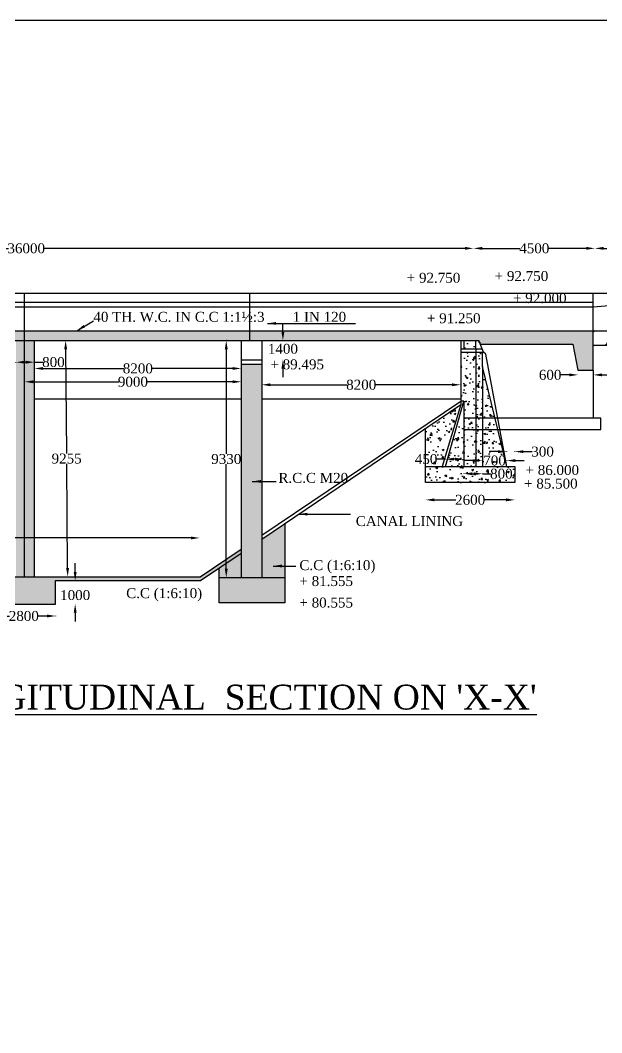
# Model space of a CAD drawing. Header units: millimetres. Extents: x 5087 to 179625, y 5031 to 118555.
# Drawn here: x 63925 to 87299, y 77848 to 118555 of the extents above; entities that cross this region are included whole.
import ezdxf

# ---------------------------------------------------------------- set-up
doc = ezdxf.new("R2010")
doc.units = ezdxf.units.MM
doc.header["$MEASUREMENT"] = 0
for name, color, linetype in [('DIM', 5, 'Continuous'), ('DO LINE', 3, 'Continuous'), ('DWG.LINE', 10, 'Continuous'), ('HATCH', 2, 'Continuous'), ('TEXT', 7, 'Continuous')]:
    doc.layers.add(name, color=color, linetype=linetype)
doc.layers.add('TITLE', color=7, linetype='Continuous', lineweight=30)
doc.styles.get("Standard").update_dxf_attribs({"font": 'TIMES.TTF', "height": 400})
doc.dimstyles.get("Standard").update_dxf_attribs({"dimtxt": 400, "dimasz": 350, "dimexe": 0.18, "dimexo": 0.0625, "dimgap": 0.09, "dimtad": 0, "dimtih": 1, "dimtoh": 1, "dimdec": 0, "dimzin": 0, "dimdsep": 46, "dimtxsty": 'Standard', "dimcen": 300, "dimclrd": 5, "dimclre": 5, "dimclrt": 4, "dimadec": 0, "dimazin": 0, "dimtfac": 1, "dimtdec": 0, "dimtofl": 0, "dimtmove": 0, "dimatfit": 3, "dimfxl": 5, "dimfxlon": 1, "dimtolj": 1, "dimtzin": 0, "dimarcsym": 0})
pattern_1 = [(50, (0, 0), (717.2602, -62.7521), [75, -825]), (355, (0, 0), (-138.7513, 752.192), [60, -660]), (100.4514, (59.8, -5.2), (578.5094, 689.4395), [63.74, -701.142]), (46.1842, (0, 200), (1067.241, -165.519), [112.5, -1237.5]), (96.6356, (88.9, 186.2), (934.663, 974.118), [95.61, -1051.713]), (351.1842, (0, 200), (934.662, 974.119), [90, -990]), (21, (100, 150), (596.907, -402.619), [75, -825]), (326, (100, 150), (243.3153, 725.15), [60, -660]), (71.4514, (149.74, 116.45), (840.2226, 322.5305), [63.74, -701.142]), (37.5, (0, 0), (12.15986, 332.89385), [0, -652, 0, -670, 0, -662.5]), (7.5, (0, 0), (263.0695, 394.4117), [0, -382, 0, -637, 0, -252.5]), (327.5, (-223, 0), (533.82244, -22.55487), [0, -250, 0, -780, 0, -1035]), (317.5, (-323, 0), (583.1862, 100.105), [0, -325, 0, -518, 0, -735])]

# ---------------------------------------------------------------- blocks, each defined once
blk = doc.blocks.new('*D5')
at = {"layer": 'Defpoints', "color": 0, "ltscale": 0.2}
for p in [(46181, 109116), (82148, 109384), (82148, 108806)]:
    blk.add_point(p, dxfattribs=at)
at = {"layer": 'DIM', "color": 5, "lineweight": -2, "ltscale": 0.2}
for p, q in [((46181, 109379), (46181, 109384)), ((46531, 109384), (63449, 109384)), ((81798, 109384), (64881, 109384)), ((82148, 109379), (82148, 109384))]:
    blk.add_line(p, q, dxfattribs=at)
at = {"layer": 'DIM', "color": 5, "ltscale": 0.2}
for points in [[(46531, 109443), (46531, 109326), (46181, 109384)], [(81798, 109443), (81798, 109326), (82148, 109384)]]:
    blk.add_solid(points, dxfattribs=at)
at = {"layer": 'DIM', "color": 4, "ltscale": 0.2, "insert": (64165, 109384), "char_height": 400, "attachment_point": 5}
blk.add_mtext('\\A1;36000', dxfattribs=at)
blk = doc.blocks.new('*D6')
at = {"layer": 'Defpoints', "color": 0, "ltscale": 0.2}
for p in [(87025, 109384), (87025, 109116), (82148, 108806)]:
    blk.add_point(p, dxfattribs=at)
at = {"layer": 'DIM', "color": 5, "lineweight": -2, "ltscale": 0.2}
for p, q in [((82148, 109379), (82148, 109384)), ((82498, 109384), (84011, 109384)), ((86675, 109384), (85162, 109384)), ((87025, 109379), (87025, 109384))]:
    blk.add_line(p, q, dxfattribs=at)
at = {"layer": 'DIM', "color": 5, "ltscale": 0.2}
for points in [[(82498, 109443), (82498, 109326), (82148, 109384)], [(86675, 109443), (86675, 109326), (87025, 109384)]]:
    blk.add_solid(points, dxfattribs=at)
at = {"layer": 'DIM', "color": 4, "ltscale": 0.2, "insert": (84587, 109384), "char_height": 400, "attachment_point": 5}
blk.add_mtext('\\A1;4500', dxfattribs=at)
blk = doc.blocks.new('*D7')
at = {"layer": 'Defpoints', "color": 0, "ltscale": 0.2}
for p in [(87025, 109116), (92922, 109384), (92922, 109095)]:
    blk.add_point(p, dxfattribs=at)
at = {"layer": 'DIM', "color": 5, "lineweight": -2, "ltscale": 0.2}
for p, q in [((87025, 109379), (87025, 109384)), ((87375, 109384), (89407, 109384)), ((92572, 109384), (90539, 109384)), ((92922, 109379), (92922, 109384))]:
    blk.add_line(p, q, dxfattribs=at)
at = {"layer": 'DIM', "color": 5, "ltscale": 0.2}
for points in [[(87375, 109443), (87375, 109326), (87025, 109384)], [(92572, 109443), (92572, 109326), (92922, 109384)]]:
    blk.add_solid(points, dxfattribs=at)
at = {"layer": 'DIM', "color": 4, "ltscale": 0.2, "insert": (89973, 109384), "char_height": 400, "attachment_point": 5}
blk.add_mtext('\\A1;5000', dxfattribs=at)
blk = doc.blocks.new('*D18')
at = {"layer": 'Defpoints', "color": 0, "ltscale": 0.2}
for p in [(62788, 95083), (65348, 95083), (65348, 94603)]:
    blk.add_point(p, dxfattribs=at)
at = {"layer": 'DIM', "color": 5, "lineweight": -2, "ltscale": 0.2}
for p, q in [((62788, 94608), (62788, 94602)), ((63138, 94603), (63494, 94603)), ((64998, 94603), (64642, 94603)), ((65348, 94608), (65348, 94602))]:
    blk.add_line(p, q, dxfattribs=at)
at = {"layer": 'DIM', "color": 5, "ltscale": 0.2}
for points in [[(63138, 94661), (63138, 94544), (62788, 94603)], [(64998, 94661), (64998, 94544), (65348, 94603)]]:
    blk.add_solid(points, dxfattribs=at)
at = {"layer": 'DIM', "color": 4, "ltscale": 0.2, "insert": (64068, 94603), "char_height": 400, "attachment_point": 5}
blk.add_mtext('\\A1;2800', dxfattribs=at)
blk = doc.blocks.new('*D19')
at = {"layer": 'Defpoints', "color": 0, "ltscale": 0.2}
for p in [(65348, 96028), (66132, 96028), (65348, 95083)]:
    blk.add_point(p, dxfattribs=at)
at = {"layer": 'DIM', "color": 5, "lineweight": -2, "ltscale": 0.2}
for p, q in [((66132, 96378), (66132, 96728)), ((66127, 96028), (66133, 96028)), ((66127, 95083), (66133, 95083)), ((66132, 94733), (66132, 94383))]:
    blk.add_line(p, q, dxfattribs=at)
at = {"layer": 'DIM', "color": 5, "ltscale": 0.2}
for points in [[(66074, 96378), (66191, 96378), (66132, 96028)], [(66074, 94733), (66191, 94733), (66132, 95083)]]:
    blk.add_solid(points, dxfattribs=at)
at = {"layer": 'DIM', "color": 4, "ltscale": 0.2, "insert": (66132, 95442), "char_height": 400, "attachment_point": 5}
blk.add_mtext('\\A1;1000', dxfattribs=at)
blk = doc.blocks.new('*D20')
at = {"layer": 'Defpoints', "color": 0, "ltscale": 0.2}
for p in [(57149, 97805), (71133, 97741), (71133, 97741)]:
    blk.add_point(p, dxfattribs=at)
at = {"layer": 'DIM', "color": 5, "lineweight": -2, "ltscale": 0.2}
for p, q in [((57149, 97746), (57149, 97740)), ((57499, 97741), (60919, 97741)), ((70783, 97741), (62306, 97741)), ((71133, 97741), (71133, 97741))]:
    blk.add_line(p, q, dxfattribs=at)
at = {"layer": 'DIM', "color": 5, "ltscale": 0.2}
for points in [[(57499, 97799), (57499, 97682), (57149, 97741)], [(70783, 97799), (70783, 97682), (71133, 97741)]]:
    blk.add_solid(points, dxfattribs=at)
at = {"layer": 'DIM', "color": 4, "ltscale": 0.2, "insert": (61613, 97741), "char_height": 400, "attachment_point": 5}
blk.add_mtext('\\A1;14100', dxfattribs=at)
blk = doc.blocks.new('*D21')
at = {"layer": 'Defpoints', "color": 0, "ltscale": 0.2}
for p in [(72808, 104725), (64495, 104555), (72808, 104555)]:
    blk.add_point(p, dxfattribs=at)
at = {"layer": 'DIM', "color": 5, "lineweight": -2, "ltscale": 0.2}
for p, q in [((64495, 104555), (64495, 104556)), ((64845, 104555), (68089, 104555)), ((72458, 104555), (69214, 104555)), ((72808, 104560), (72808, 104555))]:
    blk.add_line(p, q, dxfattribs=at)
at = {"layer": 'DIM', "color": 5, "ltscale": 0.2}
for points in [[(64845, 104614), (64845, 104497), (64495, 104555)], [(72458, 104614), (72458, 104497), (72808, 104555)]]:
    blk.add_solid(points, dxfattribs=at)
at = {"layer": 'DIM', "color": 4, "ltscale": 0.2, "insert": (68652, 104555), "char_height": 400, "attachment_point": 5}
blk.add_mtext('\\A1;8200', dxfattribs=at)
blk = doc.blocks.new('*D22')
at = {"layer": 'Defpoints', "color": 0, "ltscale": 0.2}
for p in [(64097, 104119), (72808, 104090), (72808, 104020)]:
    blk.add_point(p, dxfattribs=at)
at = {"layer": 'DIM', "color": 5, "lineweight": -2, "ltscale": 0.2}
for p, q in [((64097, 104025), (64097, 104019)), ((64447, 104020), (67884, 104020)), ((72458, 104020), (69021, 104020)), ((72808, 104025), (72808, 104019))]:
    blk.add_line(p, q, dxfattribs=at)
at = {"layer": 'DIM', "color": 5, "ltscale": 0.2}
for points in [[(64447, 104078), (64447, 103961), (64097, 104020)], [(72458, 104078), (72458, 103961), (72808, 104020)]]:
    blk.add_solid(points, dxfattribs=at)
at = {"layer": 'DIM', "color": 4, "ltscale": 0.2, "insert": (68453, 104020), "char_height": 400, "attachment_point": 5}
blk.add_mtext('\\A1;9000', dxfattribs=at)
blk = doc.blocks.new('*D23')
at = {"layer": 'Defpoints', "color": 0, "ltscale": 0.2}
for p in [(64494, 104809), (63752, 104553), (64495, 104555)]:
    blk.add_point(p, dxfattribs=at)
at = {"layer": 'DIM', "color": 5, "lineweight": -2, "ltscale": 0.2}
for p, q in [((63752, 104801), (63752, 104806)), ((64102, 104807), (64144, 104808)), ((64494, 104809), (64844, 104810)), ((64494, 104804), (64494, 104809))]:
    blk.add_line(p, q, dxfattribs=at)
at = {"layer": 'DIM', "color": 5, "ltscale": 0.2}
for points in [[(64101, 104866), (64102, 104749), (63752, 104806)], [(64144, 104866), (64144, 104749), (64494, 104809)]]:
    blk.add_solid(points, dxfattribs=at)
at = {"layer": 'DIM', "color": 4, "ltscale": 0.2, "insert": (65259, 104810), "char_height": 400, "attachment_point": 5}
blk.add_mtext('\\A1;800', dxfattribs=at)
blk = doc.blocks.new('*D24')
at = {"layer": 'Defpoints', "color": 0, "ltscale": 0.2}
for p in [(65651, 105678), (65747, 105679), (65735, 96183)]:
    blk.add_point(p, dxfattribs=at)
at = {"layer": 'DIM', "color": 5, "lineweight": -2, "ltscale": 0.2}
for p, q in [((65742, 105679), (65747, 105679)), ((65750, 105329), (65787, 101136)), ((65828, 96534), (65791, 100727)), ((65826, 96184), (65831, 96184))]:
    blk.add_line(p, q, dxfattribs=at)
at = {"layer": 'DIM', "color": 5, "ltscale": 0.2}
for points in [[(65809, 105329), (65692, 105328), (65747, 105679)], [(65886, 96534), (65769, 96533), (65831, 96184)]]:
    blk.add_solid(points, dxfattribs=at)
at = {"layer": 'DIM', "color": 4, "ltscale": 0.2, "insert": (65789, 100931), "char_height": 400, "attachment_point": 5}
blk.add_mtext('\\A1;9255', dxfattribs=at)
blk = doc.blocks.new('*D25')
at = {"layer": 'Defpoints', "color": 0, "ltscale": 0.2}
for p in [(72206, 105678), (72236, 105678), (72218, 96150)]:
    blk.add_point(p, dxfattribs=at)
at = {"layer": 'DIM', "color": 5, "lineweight": -2, "ltscale": 0.2}
for p, q in [((72211, 105678), (72206, 105678)), ((72206, 105328), (72206, 101118)), ((72206, 96500), (72206, 100710)), ((72211, 96150), (72206, 96150))]:
    blk.add_line(p, q, dxfattribs=at)
at = {"layer": 'DIM', "color": 5, "ltscale": 0.2}
for points in [[(72147, 105328), (72264, 105328), (72206, 105678)], [(72147, 96500), (72264, 96500), (72206, 96150)]]:
    blk.add_solid(points, dxfattribs=at)
at = {"layer": 'DIM', "color": 4, "ltscale": 0.2, "insert": (72206, 100914), "char_height": 400, "attachment_point": 5}
blk.add_mtext('\\A1;9330', dxfattribs=at)
blk = doc.blocks.new('*D26')
at = {"layer": 'Defpoints', "color": 0, "ltscale": 0.2}
for p in [(73630, 105678), (74483, 105678), (73630, 104902)]:
    blk.add_point(p, dxfattribs=at)
at = {"layer": 'DIM', "color": 5, "lineweight": -2, "ltscale": 0.2}
for p, q in [((74483, 106028), (74483, 106378)), ((74478, 105678), (74483, 105678)), ((74478, 104902), (74483, 104902)), ((74483, 104552), (74483, 104202))]:
    blk.add_line(p, q, dxfattribs=at)
at = {"layer": 'DIM', "color": 5, "ltscale": 0.2}
for points in [[(74425, 106028), (74542, 106028), (74483, 105678)], [(74425, 104552), (74542, 104552), (74483, 104902)]]:
    blk.add_solid(points, dxfattribs=at)
at = {"layer": 'DIM', "color": 4, "ltscale": 0.2, "insert": (74483, 105344), "char_height": 400, "attachment_point": 5}
blk.add_mtext('\\A1;1400', dxfattribs=at)
blk = doc.blocks.new('*D27')
at = {"layer": 'Defpoints', "color": 0, "ltscale": 0.2}
for p in [(73630, 103840), (81632, 103900), (81632, 103816)]:
    blk.add_point(p, dxfattribs=at)
at = {"layer": 'DIM', "color": 5, "lineweight": -2, "ltscale": 0.2}
for p, q in [((73630, 103895), (73630, 103900)), ((73980, 103900), (77069, 103900)), ((81282, 103900), (78193, 103900)), ((81632, 103895), (81632, 103900))]:
    blk.add_line(p, q, dxfattribs=at)
at = {"layer": 'DIM', "color": 5, "ltscale": 0.2}
for points in [[(73980, 103958), (73980, 103841), (73630, 103900)], [(81282, 103958), (81282, 103841), (81632, 103900)]]:
    blk.add_solid(points, dxfattribs=at)
at = {"layer": 'DIM', "color": 4, "ltscale": 0.2, "insert": (77631, 103900), "char_height": 400, "attachment_point": 5}
blk.add_mtext('\\A1;8200', dxfattribs=at)
blk = doc.blocks.new('*D28')
at = {"layer": 'Defpoints', "color": 0, "ltscale": 0.2}
for p in [(80221, 99965), (83800, 99965), (83800, 99272)]:
    blk.add_point(p, dxfattribs=at)
at = {"layer": 'DIM', "color": 5, "lineweight": -2, "ltscale": 0.2}
for p, q in [((80221, 99277), (80221, 99272)), ((80571, 99272), (81437, 99272)), ((83450, 99272), (82584, 99272)), ((83800, 99277), (83800, 99272))]:
    blk.add_line(p, q, dxfattribs=at)
at = {"layer": 'DIM', "color": 5, "ltscale": 0.2}
for points in [[(80571, 99331), (80571, 99214), (80221, 99272)], [(83450, 99331), (83450, 99214), (83800, 99272)]]:
    blk.add_solid(points, dxfattribs=at)
at = {"layer": 'DIM', "color": 4, "ltscale": 0.2, "insert": (82010, 99272), "char_height": 400, "attachment_point": 5}
blk.add_mtext('\\A1;2600', dxfattribs=at)
blk = doc.blocks.new('*D29')
at = {"layer": 'Defpoints', "color": 0, "ltscale": 0.2}
for p in [(81016, 100611), (81751, 100909), (81751, 100611)]:
    blk.add_point(p, dxfattribs=at)
at = {"layer": 'DIM', "color": 5, "lineweight": -2, "ltscale": 0.2}
for p, q in [((81016, 100909), (80666, 100909)), ((81016, 100904), (81016, 100909)), ((81401, 100909), (81366, 100909)), ((81751, 100904), (81751, 100909))]:
    blk.add_line(p, q, dxfattribs=at)
at = {"layer": 'DIM', "color": 5, "ltscale": 0.2}
for points in [[(81366, 100967), (81366, 100851), (81016, 100909)], [(81401, 100967), (81401, 100851), (81751, 100909)]]:
    blk.add_solid(points, dxfattribs=at)
at = {"layer": 'DIM', "color": 4, "ltscale": 0.2, "insert": (80238, 100909), "char_height": 400, "attachment_point": 5}
blk.add_mtext('\\A1;450', dxfattribs=at)
blk = doc.blocks.new('*D30')
at = {"layer": 'Defpoints', "color": 0, "ltscale": 0.2}
for p in [(81751, 100611), (82499, 100611), (82499, 100322)]:
    blk.add_point(p, dxfattribs=at)
at = {"layer": 'DIM', "color": 5, "lineweight": -2, "ltscale": 0.2}
for p, q in [((81751, 100327), (81751, 100322)), ((82101, 100322), (82149, 100322)), ((82499, 100327), (82499, 100322)), ((82499, 100322), (82849, 100322))]:
    blk.add_line(p, q, dxfattribs=at)
at = {"layer": 'DIM', "color": 5, "ltscale": 0.2}
for points in [[(82101, 100380), (82101, 100264), (81751, 100322)], [(82149, 100380), (82149, 100264), (82499, 100322)]]:
    blk.add_solid(points, dxfattribs=at)
at = {"layer": 'DIM', "color": 4, "ltscale": 0.2, "insert": (83264, 100322), "char_height": 400, "attachment_point": 5}
blk.add_mtext('\\A1;800', dxfattribs=at)
blk = doc.blocks.new('*D31')
at = {"layer": 'Defpoints', "color": 0, "ltscale": 0.2}
for p in [(82499, 100611), (83481, 100852), (83481, 100611)]:
    blk.add_point(p, dxfattribs=at)
at = {"layer": 'DIM', "color": 5, "lineweight": -2, "ltscale": 0.2}
for p, q in [((82149, 100852), (81799, 100852)), ((82499, 100847), (82499, 100852)), ((83481, 100847), (83481, 100852)), ((83831, 100852), (84181, 100852))]:
    blk.add_line(p, q, dxfattribs=at)
at = {"layer": 'DIM', "color": 5, "ltscale": 0.2}
for points in [[(82149, 100911), (82149, 100794), (82499, 100852)], [(83831, 100911), (83831, 100794), (83481, 100852)]]:
    blk.add_solid(points, dxfattribs=at)
at = {"layer": 'DIM', "color": 4, "ltscale": 0.2, "insert": (82990, 100852), "char_height": 400, "attachment_point": 5}
blk.add_mtext('\\A1;700', dxfattribs=at)
blk = doc.blocks.new('*D32')
at = {"layer": 'Defpoints', "color": 0, "ltscale": 0.2}
for p in [(83800, 101211), (83481, 100611), (83800, 100611)]:
    blk.add_point(p, dxfattribs=at)
at = {"layer": 'DIM', "color": 5, "lineweight": -2, "ltscale": 0.2}
for p, q in [((83131, 101211), (82781, 101211)), ((83481, 101206), (83481, 101211)), ((83800, 101206), (83800, 101211)), ((84150, 101211), (84500, 101211))]:
    blk.add_line(p, q, dxfattribs=at)
at = {"layer": 'DIM', "color": 5, "ltscale": 0.2}
for points in [[(83131, 101269), (83131, 101153), (83481, 101211)], [(84150, 101269), (84150, 101153), (83800, 101211)]]:
    blk.add_solid(points, dxfattribs=at)
at = {"layer": 'DIM', "color": 4, "ltscale": 0.2, "insert": (84921, 101211), "char_height": 400, "attachment_point": 5}
blk.add_mtext('\\A1;300', dxfattribs=at)
blk = doc.blocks.new('*D33')
at = {"layer": 'Defpoints', "color": 0, "ltscale": 0.2}
for p in [(86343, 104482), (86959, 104482), (86959, 104297)]:
    blk.add_point(p, dxfattribs=at)
at = {"layer": 'DIM', "color": 5, "lineweight": -2, "ltscale": 0.2}
for p, q in [((85993, 104297), (85643, 104297)), ((86343, 104302), (86343, 104297)), ((86959, 104302), (86959, 104297)), ((87309, 104297), (87659, 104297))]:
    blk.add_line(p, q, dxfattribs=at)
at = {"layer": 'DIM', "color": 5, "ltscale": 0.2}
for points in [[(85993, 104355), (85993, 104239), (86343, 104297)], [(87309, 104355), (87309, 104239), (86959, 104297)]]:
    blk.add_solid(points, dxfattribs=at)
at = {"layer": 'DIM', "color": 4, "ltscale": 0.2, "insert": (85224, 104297), "char_height": 400, "attachment_point": 5}
blk.add_mtext('\\A1;600', dxfattribs=at)

msp = doc.modelspace()

# ---------------------------------------------------------------- hatches: boundary and pattern name
at = {"layer": 'DWG.LINE', "ltscale": 0.2}
h = msp.add_hatch(dxfattribs=at)
h.set_pattern_fill('AR-CONC', color=256, scale=100, style=0)
h.set_pattern_definition(pattern_1)
h.paths.add_polyline_path([(80220.5, 100611.3), (80220.5, 99965.3), (83800.2, 99965.3), (83800.2, 100611.3)])
h.paths.add_polyline_path([(82749.3, 100625.4), (83778.4, 100625.4), (83778.4, 100018.4), (82749.3, 100018.4)], flags=9)
at = {"layer": 'HATCH', "ltscale": 0.2}
h = msp.add_hatch(dxfattribs=at)
h.set_pattern_fill('AR-CONC', color=256, scale=100, style=0)
h.set_pattern_definition(pattern_1)
h.paths.add_polyline_path([(86959.1, 106074.7), (73156.9, 106074.7), (73156.9, 105678.1), (82364, 105678.1), (82420.3, 105529.9), (86134.8, 105529.9), (86343.4, 104482), (86959.1, 104482)])
h.paths.add_polyline_path([(73629.7, 104725), (72808.2, 104725), (72808.2, 96149.9), (73629.7, 96149.9)])
h.paths.add_polyline_path([(74558.9, 98318.3), (73629.7, 97689.7), (73629.7, 96149.9), (74558.9, 96149.9)])
h.paths.add_polyline_path([(74558.9, 96149.9), (71919.4, 96149.9), (71919.4, 95127.6), (74558.9, 95127.6)])
h.paths.add_polyline_path([(72808.2, 97133.9), (71919.4, 96532.7), (71919.4, 96149.9), (72808.2, 96149.9)], flags=17)
h.paths.add_polyline_path([(72808.2, 97133.9), (72808.2, 97296.1), (71157.3, 96182.9), (57164.1, 96182.9), (55470.4, 97352.7), (55470.4, 97221.3), (57183.3, 96036.5), (62787.8, 96036.5), (62787.8, 95083.3), (65348, 95083.3), (65348, 96027.7), (71173, 96027.7)])
h.paths.add_polyline_path([(64495, 105678.1), (64096.9, 105678.1), (64096.9, 96182.9), (64495, 96182.9)])
h.paths.add_polyline_path([(64096.9, 105678.1), (63752.6, 105678.1), (63752.6, 96182.9), (64096.9, 96182.9)])
h.paths.add_polyline_path([(73156.9, 106074.7), (64096.9, 106074.7), (64096.9, 105678.1), (73156.9, 105678.1)])
h.paths.add_polyline_path([(64096.9, 106074.7), (46115.8, 106074.7), (46115.8, 105678.1), (64096.9, 105678.1)])
h = msp.add_hatch(dxfattribs=at)
h.set_pattern_fill('GRAVEL', color=256, scale=1400, style=0)
h.set_pattern_definition([(228.0128, (1008, 1400), (-11199.997525, -12600.00188), [188.35, -18646.723]), (184.9697, (882, 1260), (16800.001472, 1399.98783), [323.215, -31998.295]), (132.5104, (560, 1232), (13999.987006, -15400.012143), [227.903, -22562.445]), (267.2737, (14, 882), (1399.994425, 28000.000413), [294.333, -29138.981]), (292.8337, (0, 588), (-7000.013868, 16799.994976), [288.617, -28573.122]), (357.2737, (112, 322), (-28000.000413, 1399.994425), [294.333, -29138.981]), (37.6942, (406, 308), (-18200.010284, -13999.986567), [389.241, -38534.789]), (72.2553, (714, 546), (9800.015068, 30799.994724), [367.483, -36380.849]), (121.4296, (826, 896), (-11200.011528, 18199.99305), [295.33, -29237.702]), (175.2364, (672, 1148), (15400.001325, -1399.98815), [337.165, -16521.068]), (222.3974, (336, 1176), (-16800.010292, -15399.988915), [436.027, -43166.725]), (138.8141, (1400, 868), (-9800.00413, 8399.99624), [148.821, -14733.382]), (171.4692, (1288, 966), (18199.9976, -2800.011074), [283.132, -28030.115]), (225, (1008, 1008), (-2e-13, -1400.0004), [197.99, -1781.909]), (203.1986, (910, 1176), (6999.99962, 2800.00186), [106.621, -10555.461]), (291.8014, (812, 1134), (-1399.99987, 4200.0004), [150.784, -7388.447]), (30.9638, (868, 994), (4199.99723, 2800.00348), [244.9, -7918.432]), (161.5651, (1078, 1120), (2800.0006, -1399.9978), [177.087, -4250.102]), (16.3895, (0, 1134), (14000.003078, 4199.989794), [248.08, -24559.983]), (70.3462, (238, 1204), (-5599.993346, -15400.00299), [208.125, -20604.371]), (293.1986, (1078, 1400), (-2800.00186, 6999.99962), [213.241, -10448.841]), (343.6105, (1162, 1204), (-14000.00308, 4199.989794), [248.08, -24559.983]), (339.444, (0, 266), (-7000.00258, 2799.9944), [239.232, -11722.374]), (294.7751, (224, 182), (-6999.989065, 15400.00479), [200.449, -19844.5]), (66.8014, (1092, 0), (2800.00186, 6999.99962), [213.241, -10448.841]), (17.354, (1176, 196), (-18200.002827, -5599.992303), [234.683, -23233.594]), (69.444, (406, 0), (-2799.9944, -7000.00258), [119.616, -11841.99]), (101.3099, (1008, 0), (-1399.9967, 5600.00105), [71.386, -7067.24]), (165.9638, (994, 70), (4200.0008, -1399.9973), [288.617, -5483.73]), (186.009, (714, 140), (13999.99965, 1399.999044), [267.47, -26479.492]), (303.6901, (868, 868), (-1400.0019, 2799.9994), [201.911, -4845.86]), (353.1572, (980, 700), (23799.999112, -2800.011197), [352.512, -34898.588]), (60.9454, (1330, 658), (-5600.00004, -9800.00054), [144.138, -14269.744]), (90, (1400, 784), (-1400, 1400), [84, -1316]), (120.2564, (686, 182), (5599.99284, -9800.00344), [194.494, -19254.928]), (48.0128, (588, 350), (11199.997525, 12600.00188), [376.701, -18458.373]), (0, (840, 630), (1400, 1400), [364, -1036]), (325.3048, (1204, 630), (-13999.99196, 9800.012053), [221.36, -21914.584]), (254.0546, (1386, 504), (-1399.99985, -5600.00018), [203.843, -9988.311]), (207.646, (1330, 308), (-26599.99413, -14000.010798), [331.891, -32857.264]), (175.4261, (1036, 154), (-18200.000782, 1399.992722), [351.119, -34760.704])])
h.paths.add_polyline_path([(86959.1, 106074.7), (86959.1, 105487.3), (92349.1, 105487.3), (92349.1, 104823.6), (92984.6, 104823.6), (92984.6, 106074.7)])
h.paths.add_polyline_path([(92786.4, 105439.9), (93838.6, 105439.9), (93838.6, 104832.9), (92786.4, 104832.9)], flags=9)
h = msp.add_hatch(dxfattribs=at)
h.set_pattern_fill('AR-CONC', color=256, scale=100, style=0)
h.set_pattern_definition(pattern_1)
h.paths.add_polyline_path([(81632.2, 103103.4), (80220.5, 102148.4), (80220.5, 100611.3), (80879.1, 100611.3)])
h.paths.add_polyline_path([(81751.5, 103239.7), (81015.8, 100611.3), (81751.5, 100611.3)])
h.paths.add_polyline_path([(82243.8, 102106.8), (81751.5, 102106.8), (81751.5, 100611.3), (82243.8, 100611.3)])
h.paths.add_polyline_path([(82499.2, 102106.8), (82243.8, 102106.8), (82243.8, 100611.3), (82499.2, 100611.3)])
h.paths.add_polyline_path([(83116.7, 102106.8), (82499.2, 102106.8), (82499.2, 100611.3), (83481.4, 100611.3)])
h.paths.add_polyline_path([(83008, 102552.8), (82499.2, 102552.8), (82499.2, 102106.8), (83116.7, 102106.8)])
h.paths.add_polyline_path([(82499.2, 102552.8), (82243.8, 102552.8), (82243.8, 102106.8), (82499.2, 102106.8)])
h.paths.add_polyline_path([(82243.8, 102552.8), (81751.5, 102552.8), (81751.5, 102106.8), (82243.8, 102106.8)])
h.paths.add_polyline_path([(82499.2, 104639.5), (82499.2, 102552.8), (83008, 102552.8)])
h.paths.add_polyline_path([(82499.2, 104639.5), (82499.2, 105212.8), (82243.8, 105212.8), (82243.8, 102552.8), (82499.2, 102552.8)])
h.paths.add_polyline_path([(82243.8, 105212.8), (81632.2, 105212.8), (81632.2, 103246.2), (81751.5, 103239.7), (81751.5, 102552.8), (82243.8, 102552.8)])
h.paths.add_polyline_path([(82243.8, 105678.1), (81766.5, 105678.1), (81766.5, 105339.9), (82243.8, 105339.9)])
h.paths.add_polyline_path([(82364, 105678.1), (82243.8, 105678.1), (82243.8, 105339.9), (82492.4, 105339.9)])

# ---------------------------------------------------------------- linework, layer by layer
at = {"layer": 'DO LINE', "ltscale": 0.2}
for points in [[(64096.9, 96182.9), (64096.9, 107579.1)], [(86959.1, 107033.5), (93577.7, 107579.1)], [(40975.9, 107217.4), (86959.1, 107217.4)], [(40975.9, 107033.5), (86959.1, 107033.5)], [(82243.8, 105339.9), (82243.8, 100611.3)], [(82499.2, 104639.5), (82499.2, 100611.3)], [(64495, 103330.9), (72808.2, 103330.9)], [(73629.7, 103330.9), (81632.2, 103330.9)], [(81751.5, 103239.7), (81751.5, 100611.3)], [(81751.5, 102106.8), (87263.7, 102106.8), (87263.7, 102552.8), (81751.5, 102552.8)]]:
    msp.add_lwpolyline(points, dxfattribs=at)
at = {"layer": 'DWG.LINE', "ltscale": 0.2}
for p, q in [((45140.8, 106074.7), (86959.1, 106074.7)), ((72808.2, 105678.1), (72808.2, 96149.9)), ((73629.7, 105678.1), (73629.7, 96149.9)), ((80220.5, 99965.3), (80220.5, 102148.4)), ((80220.5, 100611.3), (83800.2, 100611.3)), ((83800.2, 100611.3), (83800.2, 99965.3)), ((83800.2, 99965.3), (80220.5, 99965.3)), ((74558.9, 98318.3), (74558.9, 95127.6)), ((71919.4, 95127.6), (71919.4, 96532.7)), ((71919.4, 96149.9), (74558.9, 96149.9)), ((74558.9, 95127.6), (71919.4, 95127.6))]:
    msp.add_line(p, q, dxfattribs=at)
for points in [[(40975.9, 107579.1), (86959.1, 107579.1)], [(73156.9, 105678.1), (73156.9, 107579.1)], [(82420.3, 105529.9), (86134.8, 105529.9), (86343.4, 104482), (86959.1, 104482), (86959.1, 107579.1)], [(86959.1, 107579.1), (99379.4, 107579.1)], [(86959.1, 106074.7), (100171, 106074.7)], [(86959.1, 105487.3), (92801.6, 105487.3), (92349.1, 105487.3), (92349.1, 104823.6), (92984.6, 104823.6), (92984.6, 106074.7)], [(45560.9, 105678.1), (82364, 105678.1)], [(64495, 96182.9), (64495, 105678.1)], [(81632.2, 105678.1), (81632.2, 105212.8), (82540.7, 105212.8), (82364, 105678.1)], [(81766.5, 105339.9), (81766.5, 105678.1)], [(82243.8, 105339.9), (82243.8, 105678.1)], [(81632.2, 105339.9), (82492.4, 105339.9)], [(81632.2, 105212.8), (81632.2, 103103.4)], [(83481.4, 100611.3), (82499.2, 104639.5), (82499.2, 105212.8)], [(83481.4, 100611.3), (82640.9, 105134.8), (82540.7, 105212.8)], [(72808.2, 104901.6), (73629.7, 104901.6)], [(72808.2, 104725), (73629.7, 104725)], [(86959.1, 104482), (86959.1, 102552.8)], [(73629.7, 97850), (81632.2, 103246.2)], [(73629.7, 97689.7), (81632.2, 103103.4)], [(81632.2, 103103.4), (80879.1, 100611.3)], [(81015.8, 100611.3), (81751.5, 103239.7), (81632.2, 103246.2)], [(55470.4, 97352.7), (57164.1, 96182.9), (71157.3, 96182.9), (72808.2, 97296.1)], [(55470.4, 97221.3), (57183.3, 96036.5), (62787.8, 96036.5), (62787.8, 95083.3), (65348, 95083.3), (65348, 96027.7), (71173, 96027.7), (72808.2, 97133.9)]]:
    msp.add_lwpolyline(points, dxfattribs=at)
at = {"layer": 'TITLE', "ltscale": 0.2}
msp.add_lwpolyline([(179434.6, 5031.4), (5086.6, 5031.4), (5086.6, 118555.1), (179434.6, 118555.1)], close=True, dxfattribs=at)

# ---------------------------------------------------------------- texts
at = {"layer": 'TEXT', "ltscale": 0.2}
for s, p in [('+ 92.750', (79460.5, 108001.6)), ('+ 92.750', (82996.4, 108071.6)), ('+ 92.000', (83731.5, 107185.7)), ('40 TH. W.C. IN C.C 1:1½:3', (66865.1, 106431.1)), ('1 IN 120', (74875.3, 106431.1)), ('+ 91.250', (80273, 106375.1)), ('+ 89.495', (73980.8, 104520.1)), ('+ 86.000', (84234.3, 100274.5)), ('R.C.C M20', (74301.9, 99956.6)), ('+ 85.500', (84176, 99726.6)), ('CANAL LINING', (77412.6, 98220.1)), ('C.C (1:6:10)', (75146.3, 96447.9)), ('+ 81.555', (75146.3, 95807.5)), ('C.C (1:6:10)', (68183.3, 95321.9)), ('+ 80.555', (75146.3, 94943.7))]:
    msp.add_text(s, height=400, dxfattribs=at).set_placement(p)
at = {"layer": 'TITLE', "ltscale": 0.2}
msp.add_text("%%ULONGITUDINAL  SECTION ON 'X-X'", height=1000, dxfattribs=at).set_placement((59976.2, 90843))

# ---------------------------------------------------------------- dimensions: what is measured, and where the dimension line sits
at = {"layer": 'DIM', "ltscale": 0.2}
for base, p1, p2, text, picture, middle in [((82148.1, 109384.3), (46181.4, 109116.3), (82148.1, 108805.5), '36000', '*D5', (64164.7, 109384.3)), ((87025.3, 109384.3), (82148.1, 108805.5), (87025.3, 109116.3), '4500', '*D6', (84586.7, 109384.3)), ((92921.5, 109384.3), (87025.3, 109116.3), (92921.5, 109095.2), '5000', '*D7', (89973.4, 109384.3))]:
    dim = msp.add_linear_dim(base=base, p1=p1, p2=p2, text=text, dimstyle='Standard', override={"dimtmove": 1}, dxfattribs=at)
    dim.commit()
    dim.dimension.update_dxf_attribs({"geometry": picture, "text_midpoint": middle})
for base, p1, p2, angle, text, picture, middle, dimtype in [((74483.3, 105678.1), (73629.7, 104901.6), (73629.7, 105678.1), 90, '1400', '*D26', (74483.3, 105343.9), 160), ((86959.1, 104297.1), (86343.4, 104482), (86959.1, 104482), 0, '600', '*D33', (85223.5, 104297.1), 161), ((66132.5, 96027.7), (65348, 95083.3), (65348, 96027.7), 90, '1000', '*D19', (66132.5, 95441.5), 160)]:
    dim = msp.add_linear_dim(base=base, p1=p1, p2=p2, angle=angle, text=text, dimstyle='Standard', dxfattribs=at)
    dim.commit()
    dim.dimension.update_dxf_attribs({"geometry": picture, "text_midpoint": middle, "dimtype": dimtype})
for p1, p2, distance, text, picture, middle in [((65734.9, 96182.9), (65651.5, 105678.1), -95.7, '9255', '*D24', (65788.9, 100931.4)), ((63752.5, 104552.7), (64495, 104555.4), 253.4, '800', '*D23', (65258.7, 104810.1)), ((83481.4, 100611.3), (83800.2, 100611.3), 599.7, '300', '*D32', (84920.8, 101211)), ((82499.2, 100611.3), (83481.4, 100611.3), 240.9, '700', '*D31', (82990.3, 100852.2)), ((81751.5, 100611.3), (82499.2, 100611.3), -289.4, '800', '*D30', (83263.8, 100321.9))]:
    dim = msp.add_aligned_dim(p1=p1, p2=p2, distance=distance, text=text, dimstyle='Standard', dxfattribs=at)
    dim.commit()
    dim.dimension.update_dxf_attribs({"geometry": picture, "text_midpoint": middle})
dim = msp.add_linear_dim(base=(72205.8, 105678.1), p1=(72217.9, 96149.9), p2=(72235.8, 105678.1), angle=90, text='9330', dimstyle='Standard', dxfattribs=at)
dim.commit()
dim.dimension.update_dxf_attribs({"geometry": '*D25', "text_midpoint": (72205.8, 100914)})
for base, p1, p2, text, picture, middle in [((72808.2, 104555.4), (64495, 104555.4), (72808.2, 104725), '8200', '*D21', (68651.6, 104555.4)), ((72808.2, 104019.5), (64096.9, 104118.6), (72808.2, 104090.3), '9000', '*D22', (68452.5, 104019.5)), ((81632.2, 103899.5), (73629.7, 103839.5), (81632.2, 103815.5), '8200', '*D27', (77630.9, 103899.5)), ((83800.2, 99272.5), (80220.5, 99965.3), (83800.2, 99965.3), '2600', '*D28', (82010.4, 99272.5)), ((65348, 94602.5), (62787.8, 95083.3), (65348, 95083.3), '2800', '*D18', (64067.9, 94602.5))]:
    dim = msp.add_linear_dim(base=base, p1=p1, p2=p2, text=text, dimstyle='Standard', dxfattribs=at)
    dim.commit()
    dim.dimension.update_dxf_attribs({"geometry": picture, "text_midpoint": middle})
for base, p1, p2, text, picture, middle in [((81751.5, 100909), (81015.8, 100611.3), (81751.5, 100611.3), '450', '*D29', (80237.9, 100909)), ((71132.6, 97740.7), (57149.5, 97804.8), (71132.6, 97740.7), '14100', '*D20', (61612.5, 97740.7))]:
    dim = msp.add_linear_dim(base=base, p1=p1, p2=p2, text=text, dimstyle='Standard', dxfattribs=at)
    dim.commit()
    dim.dimension.update_dxf_attribs({"geometry": picture, "text_midpoint": middle, "dimtype": 160})

# ---------------------------------------------------------------- leaders
for points in [[(73858.5, 106365.5), (77401.5, 106365.5)], [(73248.5, 100012.4), (74218.2, 100012.4)], [(75119.4, 98697.5), (77198.4, 98697.5)], [(74089.8, 96612), (75008.4, 96612)]]:
    msp.add_leader(points, dimstyle='Standard', override={"dimgap": 0.09, "dimtad": 0}, dxfattribs=at)
at = {"layer": 'DWG.LINE', "ltscale": 0.2}
msp.add_leader([(66199.9, 106074.7), (66867.4, 106476.9)], dimstyle='Standard', override={"dimgap": 0.09, "dimtad": 0}, dxfattribs=at)

doc.saveas('drawing.dxf')
